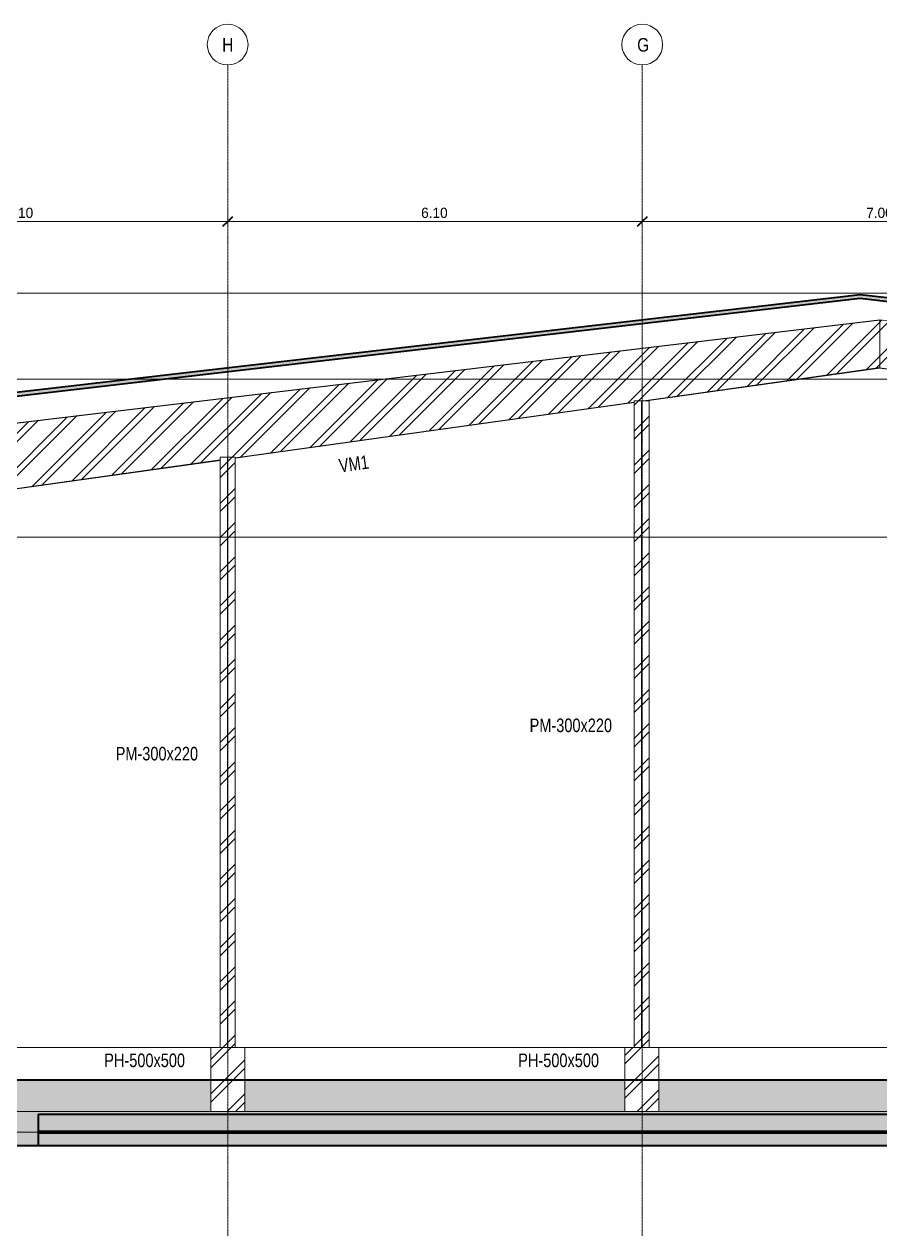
# Model space of a CAD drawing. Header units: centimetres. Extents: x -6111 to 13767, y -285 to 1600.
# Drawn here: x 2298 to 3558, y -183 to 1600 of the extents above; entities that cross this region are included whole.
import ezdxf

# ---------------------------------------------------------------- set-up
doc = ezdxf.new("R2010")
doc.units = ezdxf.units.CM
for name, pattern in [('Centre', [3.175, 0.635, -0.475, 1.59, -0.475]), ('Grid Line', [2.2225, 1.27, -0.3175, 0.3175, -0.3175]), ('Oculto', [0.714375, 0.47625, -0.238125])]:
    doc.linetypes.add(name, pattern=pattern)
for name, color, linetype, lineweight in [('A-ANNO-DIMS', 7, 'Continuous', 9), ('A-ANNO-DIMS-100', 7, 'Continuous', 9), ('A-FLOR', 7, 'Continuous', 9), ('A-FLOR-LEVL', 7, 'Continuous', 9), ('A-FLOR-PATT', 7, 'Continuous', 35), ('A-ROOF', 7, 'Continuous', 9), ('A-ROOF-PATT', 7, 'Continuous', 35), ('C-BLDG-PADS', 7, 'Continuous', 9), ('C-TOPO', 7, 'Continuous', 9), ('S-BEAM', 7, 'Continuous', 9), ('S-BEAM-IDEN', 7, 'Continuous', 18), ('S-COLS', 7, 'Continuous', 9), ('S-COLS-IDEN', 7, 'Continuous', 9), ('S-GRID', 7, 'Continuous', 9), ('S-GRID-IDEN', 7, 'Continuous', 9)]:
    doc.layers.add(name, color=color, linetype=linetype, lineweight=lineweight)
doc.styles.add('Century Gothic_1', font='GOTHIC.TTF', dxfattribs={"height": 15})
doc.styles.add('Century Gothic_2', font='GOTHIC.TTF', dxfattribs={"width": 0.8, "height": 20})
doc.styles.add('Saira Condensed', font='SairaCondensed-Regular.ttf', dxfattribs={"height": 20})
doc.dimstyles.new('FCA_N_Cotas_E100', dxfattribs={"dimscale": 30.48, "dimtxt": 15.662524, "dimasz": 0.492126, "dimexe": 0.656168, "dimexo": 0.656168, "dimgap": 0.032808, "dimtad": 1, "dimlfac": 0.01, "dimrnd": 0.01, "dimzin": 0, "dimdsep": 46, "dimtxsty": 'Century Gothic_1', "dimblk1": 'OBLIQUE', "dimblk2": 'OBLIQUE', "dimsah": 1, "dimcen": 0.09, "dimdle": 0.656168, "dimadec": 3, "dimazin": 2, "dimtfac": 1, "dimtdec": 4, "dimtix": 1, "dimtmove": 0, "dimatfit": 3, "dimfxl": 1, "dimtvp": 1, "dimtolj": 1, "dimtzin": 0, "dimarcsym": 2})
pattern_1 = [(45, (7676.216, 0), (-25.14472, 25.14472), []), (45, (7676.216, 38.1), (-25.14472, 25.14472), [])]

# ---------------------------------------------------------------- blocks, each defined once
blk = doc.blocks.new('PQ_RVR_ARQ-01_ZZ_ZZ_MO_T_A_rvt-3-Elevación Eje 3-4')
at = {"layer": 'A-ROOF-PATT', "lineweight": 9, "true_color": 0xeaeaea}
blk.add_hatch(color=254, dxfattribs=at).paths.add_polyline_path([(-2152.9, 966.1), (-2152.9, 971.2), (-4147.4, 1201.9), (-6109.6, 974.5), (-6109.6, 969.5), (-4147.4, 1196.9), (-2186.2, 970)])
at = {"layer": 'A-FLOR', "color": 254, "lineweight": 35, "true_color": 0xcccccc}
for p, q in [((-3781.8, 46), (-5714.4, 46)), ((-5356.9, -4), (-3781.8, -4)), ((-5356.9, -50), (-5356.9, -4)), ((-6047.5, -50), (-5356.9, -50))]:
    blk.add_line(p, q, dxfattribs=at)
at = {"layer": 'A-ROOF', "color": 254, "lineweight": 35, "true_color": 0xcccccc}
for p, q in [((-4147.4, 1201.9), (-6109.6, 974.5)), ((-6109.6, 969.5), (-4147.4, 1196.9)), ((-2152.9, 971.2), (-4147.4, 1201.9)), ((-4147.4, 1196.9), (-2152.9, 966.1))]:
    blk.add_line(p, q, dxfattribs=at)
at = {"layer": 'C-BLDG-PADS', "color": 254, "lineweight": 18, "true_color": 0xdadada}
for p, q in [((-2177.8, 0), (-6047.5, 0)), ((-6047.5, -30.5), (-2177.8, -30.5))]:
    blk.add_line(p, q, dxfattribs=at)
at = {"layer": 'C-TOPO', "color": 254, "lineweight": 70, "true_color": 0xdadada}
for p, q in [((-5356.9, -30.5), (-4774.1, -30.5)), ((-4774.1, -30.5), (-4477.4, -30.5)), ((-4477.4, -30.5), (-3895.3, -30.5))]:
    blk.add_line(p, q, dxfattribs=at)
at = {"layer": 'C-TOPO', "color": 254, "true_color": 0xdadada}
for p, q in [((-5356.9, -30.5), (-4774.1, -30.5)), ((-4477.4, -30.5), (-4774.1, -30.5)), ((-4477.4, -30.5), (-3895.3, -30.5))]:
    blk.add_line(p, q, dxfattribs=at)
blk = doc.blocks.new('UC-Perfil universal-Pilar - 300 x 220-1638419-Elevación Eje 3-4')
at = {"layer": 'S-COLS', "linetype": 'Oculto'}
for p, q in [((-5078.9, 962.7), (-5078.9, 94)), ((-5078.2, 94), (-5078.2, 962.7))]:
    blk.add_line(p, q, dxfattribs=at)
blk = doc.blocks.new('UC-Perfil universal-Pilar - 300 x 220-1638380-Elevación Eje 3-4')
at = {"layer": 'S-COLS', "linetype": 'Oculto'}
for p, q in [((-4469.5, 1046), (-4469.5, 94)), ((-4468.7, 94), (-4468.7, 1046))]:
    blk.add_line(p, q, dxfattribs=at)
blk = doc.blocks.new('Grid - 3mm-1819951-Elevación Eje 3-4')
at = {"layer": 'S-GRID-IDEN', "color": 253, "true_color": 0xaaaaaa}
blk.add_circle((-2548.7, 1570.1), 30, dxfattribs=at)
blk = doc.blocks.new('DIMBLOCK30-Elevación Eje 3-4')
at = {"layer": 'A-ANNO-DIMS-100'}
for p, q in [((1987.7, 1309.8), (1987.7, 1329.8)), ((2597.7, 1309.8), (2597.7, 1329.8)), ((1987.7, 1309.8), (2597.7, 1309.8)), ((1987.7, 1309.8), (1987.7, 1300.4)), ((2597.7, 1309.8), (2597.7, 1300.4))]:
    blk.add_line(p, q, dxfattribs=at)
at = {"layer": 'A-ANNO-DIMS-100', "lineweight": 35}
for p, q in [((1987.7, 1309.8), (1980.2, 1302.3)), ((1987.7, 1309.8), (1995.2, 1317.3)), ((2597.7, 1309.8), (2590.2, 1302.3)), ((2597.7, 1309.8), (2605.2, 1317.3))]:
    blk.add_line(p, q, dxfattribs=at)
at = {"layer": 'A-ANNO-DIMS-100', "color": 0, "insert": (2272.3, 1330), "char_height": 15, "width": 48.927, "attachment_point": 1, "line_spacing_factor": 0.984502, "style": 'Century Gothic_1'}
blk.add_mtext('6.10', dxfattribs=at)
blk = doc.blocks.new('_Oblique')
at = {"color": 0, "linetype": 'ByBlock', "lineweight": -2}
blk.add_line((-0.5, -0.5), (0.5, 0.5), dxfattribs=at)
blk = doc.blocks.new('DIMBLOCK31-Elevación Eje 3-4')
at = {"layer": 'A-ANNO-DIMS-100'}
for p, q in [((2597.7, 1309.8), (2597.7, 1329.8)), ((3208, 1309.8), (3208, 1329.8)), ((2597.7, 1309.8), (3208, 1309.8)), ((2597.7, 1309.8), (2597.7, 1300.4)), ((3208, 1309.8), (3208, 1300.4))]:
    blk.add_line(p, q, dxfattribs=at)
at = {"layer": 'A-ANNO-DIMS-100', "lineweight": 35}
for p, q in [((2597.7, 1309.8), (2590.2, 1302.3)), ((2597.7, 1309.8), (2605.2, 1317.3)), ((3208, 1309.8), (3200.5, 1302.3)), ((3208, 1309.8), (3215.5, 1317.3))]:
    blk.add_line(p, q, dxfattribs=at)
at = {"layer": 'A-ANNO-DIMS-100', "color": 0, "insert": (2882.4, 1330), "char_height": 15, "width": 48.927, "attachment_point": 1, "line_spacing_factor": 0.984502, "style": 'Century Gothic_1'}
blk.add_mtext('6.10', dxfattribs=at)
blk = doc.blocks.new('DIMBLOCK32-Elevación Eje 3-4')
at = {"layer": 'A-ANNO-DIMS-100'}
for p, q in [((3208, 1309.8), (3208, 1329.8)), ((3908, 1309.8), (3908, 1329.8)), ((3208, 1309.8), (3908, 1309.8)), ((3208, 1309.8), (3208, 1300.4)), ((3908, 1309.8), (3908, 1300.4))]:
    blk.add_line(p, q, dxfattribs=at)
at = {"layer": 'A-ANNO-DIMS-100', "lineweight": 35}
for p, q in [((3208, 1309.8), (3200.5, 1302.3)), ((3208, 1309.8), (3215.5, 1317.3)), ((3908, 1309.8), (3900.5, 1302.3)), ((3908, 1309.8), (3915.5, 1317.3))]:
    blk.add_line(p, q, dxfattribs=at)
at = {"layer": 'A-ANNO-DIMS-100', "color": 0, "insert": (3537.6, 1330), "char_height": 15, "width": 48.927, "attachment_point": 1, "line_spacing_factor": 0.984502, "style": 'Century Gothic_1'}
blk.add_mtext('7.00', dxfattribs=at)

msp = doc.modelspace()

# ---------------------------------------------------------------- hatches: boundary and pattern name
at = {"layer": 'A-FLOR-PATT', "lineweight": 9, "true_color": 0x9a9a9a}
for points in [[(3805.101, -3.975), (3894.371, -3.975), (3894.371, 0), (3882.967, 0), (3882.967, 46.025), (3232.073, 46.025), (3232.073, 0), (3182.073, 0), (3182.073, 46.025), (2622.662, 46.025), (2622.662, 0), (2572.662, 0), (2572.662, 46.025), (2232.352, 46.025), (2232.352, 0), (2222.352, 0), (2222.352, 46.025), (2011.784, 46.025), (2011.784, 0), (1961.784, 0), (1961.784, -3.975), (3546.237, -3.975)], [(1628.69, -50), (5498.401, -50), (5498.401, 0), (3894.371, 0), (3894.371, -3.975), (1961.784, -3.975), (1961.784, 0), (1628.69, 0)]]:
    msp.add_hatch(color=253, dxfattribs=at).paths.add_polyline_path(points)
at = {"layer": 'S-BEAM', "true_color": 0xc0c0c0}
h = msp.add_hatch(dxfattribs=at)
h.set_pattern_fill('FP_2', color=9, style=0, pattern_type=2)
h.set_pattern_definition(pattern_1)
h.paths.add_polyline_path([(1625.771, 933.887), (3557.543, 1164.444), (3557.543, 1165.03), (1625.771, 934.473)])
h = msp.add_hatch(dxfattribs=at)
h.set_pattern_fill('FP_2', color=9, style=0, pattern_type=2)
h.set_pattern_definition(pattern_1)
h.paths.add_polyline_path([(1625.771, 824.375), (1975.784, 873.343), (1975.784, 876.122), (1995.65, 876.122), (2586.662, 958.806), (2586.662, 962.716), (2608.662, 962.716), (2608.662, 961.884), (3196.073, 1044.064), (3196.073, 1046.032), (3210.136, 1046.032), (3557.543, 1094.635), (3557.543, 1164.444), (1625.771, 933.887), (1625.771, 824.43)])
h = msp.add_hatch(dxfattribs=at)
h.set_pattern_fill('FP_2', color=9, style=0, pattern_type=2)
h.set_pattern_definition(pattern_1)
h.paths.add_polyline_path([(5490.019, 933.727), (5490.019, 934.313), (3557.543, 1164.84), (3557.543, 1164.254), (5099.42, 980.322)])
h = msp.add_hatch(dxfattribs=at)
h.set_pattern_fill('FP_4', color=9, style=0, pattern_type=2)
h.set_pattern_definition(pattern_1)
h.paths.add_polyline_path([(5489.437, 824.327), (5489.437, 826.698), (5490.019, 826.698), (5490.019, 933.727), (3557.543, 1164.254), (3557.543, 1094.603), (3896.967, 1047.117), (3896.967, 1047.29), (3918.967, 1047.29), (3918.967, 1044.039), (4518.117, 960.217), (4529.163, 960.217), (4529.163, 958.671), (5116.473, 876.561), (5138.473, 876.561), (5138.473, 873.427), (5487.716, 824.567)])
h = msp.add_hatch(dxfattribs=at)
h.set_pattern_fill('FP_2', color=9, style=0, pattern_type=2)
h.set_pattern_definition(pattern_1)
h.paths.add_polyline_path([(1625.771, 823.787), (1975.784, 872.755), (1975.784, 873.343), (1625.771, 824.375)])
h.paths.add_polyline_path([(1997.784, 875.833), (2586.662, 958.219), (2586.662, 958.806), (1995.65, 876.122), (1997.784, 876.122)])
h.paths.add_polyline_path([(2608.662, 961.296), (3196.073, 1043.477), (3196.073, 1044.064), (2608.662, 961.884)])
h.paths.add_polyline_path([(3210.136, 1046.032), (3214.337, 1046.032), (3557.543, 1094.047), (3557.543, 1094.635), (3218.073, 1047.142)])
h = msp.add_hatch(dxfattribs=at)
h.set_pattern_fill('FP_2', color=9, style=0, pattern_type=2)
h.set_pattern_definition(pattern_1)
h.paths.add_polyline_path([(5490.019, 823.657), (5490.019, 824.245), (4529.163, 958.671), (4529.163, 958.084), (5487.716, 823.98)])
h.paths.add_polyline_path([(4513.916, 960.217), (4518.117, 960.217), (3557.543, 1094.603), (3557.543, 1094.016), (4507.163, 961.162)])
at = {"layer": 'S-COLS', "true_color": 0xc0c0c0}
h = msp.add_hatch(dxfattribs=at)
h.set_pattern_fill('FP_2', color=9, style=0, pattern_type=2)
h.set_pattern_definition(pattern_1)
h.paths.add_polyline_path([(3218.073, 94), (3218.073, 1046.032), (3196.073, 1046.032), (3196.073, 94)])
h = msp.add_hatch(dxfattribs=at)
h.set_pattern_fill('FP_2', color=9, style=0, pattern_type=2)
h.set_pattern_definition(pattern_1)
h.paths.add_polyline_path([(2608.662, 94), (2608.662, 962.716), (2586.662, 962.716), (2586.662, 94)])
h = msp.add_hatch(dxfattribs=at)
h.set_pattern_fill('FP_2', color=9, style=0, pattern_type=2)
h.set_pattern_definition(pattern_1)
h.paths.add_polyline_path([(2622.662, 0), (2622.662, 94), (2572.662, 94), (2572.662, 0)])
h = msp.add_hatch(dxfattribs=at)
h.set_pattern_fill('FP_2', color=9, style=0, pattern_type=2)
h.set_pattern_definition(pattern_1)
h.paths.add_polyline_path([(3232.073, 0), (3232.073, 94), (3182.073, 94), (3182.073, 0)])

# ---------------------------------------------------------------- linework, layer by layer
at = {"layer": 'A-FLOR', "lineweight": 35}
for p, q in [((2572.662, 46.025), (2232.352, 46.025)), ((3182.073, 46.025), (2622.662, 46.025)), ((3882.967, 46.025), (3232.073, 46.025)), ((1628.69, -50), (5498.401, -50))]:
    msp.add_line(p, q, dxfattribs=at)
at = {"layer": 'A-FLOR-LEVL', "color": 253, "linetype": 'Centre', "true_color": 0xaaaaaa}
for p, q in [((1219.377, 1204.505), (5873.03, 1204.505)), ((1219.377, 1077.508), (5873.03, 1077.508)), ((5873.03, 845.103), (1219.377, 845.103)), ((1219.377, 94), (5873.03, 94)), ((1219.377, 0), (5873.03, 0)), ((5873.03, -50), (1219.377, -50))]:
    msp.add_line(p, q, dxfattribs=at)
at = {"layer": 'S-BEAM'}
for p, q in [((1625.771, 934.473), (3557.543, 1165.03)), ((1625.771, 933.887), (3557.543, 1164.444)), ((3557.543, 1164.444), (3557.543, 1165.03)), ((3557.543, 1164.254), (3557.543, 1164.84)), ((3557.543, 1164.84), (5490.019, 934.313)), ((3557.543, 1094.635), (3557.543, 1164.254)), ((3557.543, 1094.635), (3557.543, 1164.254)), ((3210.136, 1046.032), (3557.543, 1094.635)), ((3214.337, 1046.032), (3557.543, 1094.047)), ((3557.543, 1094.047), (3557.543, 1094.635)), ((3557.543, 1094.016), (3557.543, 1094.603)), ((3557.543, 1094.603), (4518.117, 960.217)), ((3557.543, 1094.016), (4513.916, 960.217)), ((2608.662, 961.884), (3196.073, 1044.064)), ((2608.662, 961.296), (3196.073, 1043.477)), ((1995.65, 876.122), (2586.662, 958.806)), ((1997.784, 875.833), (2586.662, 958.219))]:
    msp.add_line(p, q, dxfattribs=at)
at = {"layer": 'S-COLS'}
for p, q in [((3196.073, 94), (3196.073, 1046.032)), ((3218.073, 1046.032), (3196.073, 1046.032)), ((3218.073, 1046.032), (3218.073, 94)), ((2586.662, 94), (2586.662, 962.716)), ((2608.662, 962.716), (2586.662, 962.716)), ((2608.662, 962.716), (2608.662, 94)), ((2572.662, 94), (2572.662, 0)), ((2622.662, 94), (2572.662, 94)), ((2622.662, 94), (2622.662, 0)), ((3182.073, 94), (3182.073, 0)), ((3232.073, 94), (3182.073, 94)), ((3232.073, 94), (3232.073, 0)), ((2622.662, 0), (2572.662, 0)), ((3232.073, 0), (3182.073, 0))]:
    msp.add_line(p, q, dxfattribs=at)
at = {"layer": 'S-GRID', "color": 253, "linetype": 'Grid Line', "true_color": 0xaaaaaa}
for p, q in [((2597.676, -183), (2597.676, 1540.065)), ((3207.957, -183), (3207.957, 1540.065))]:
    msp.add_line(p, q, dxfattribs=at)

# ---------------------------------------------------------------- block references
at = {"lineweight": 5}
msp.add_blockref('PQ_RVR_ARQ-01_ZZ_ZZ_MO_T_A_rvt-3-Elevación Eje 3-4', (7676.216, 0), dxfattribs=at)
at = {"layer": 'S-COLS', "linetype": 'Oculto'}
for name in ['UC-Perfil universal-Pilar - 300 x 220-1638380-Elevación Eje 3-4', 'UC-Perfil universal-Pilar - 300 x 220-1638419-Elevación Eje 3-4']:
    msp.add_blockref(name, (7676.216, 0), dxfattribs=at)
at = {"layer": 'S-GRID-IDEN', "color": 253, "true_color": 0xaaaaaa}
for p in [(5146.339, 0), (5756.619, 0)]:
    msp.add_blockref('Grid - 3mm-1819951-Elevación Eje 3-4', p, dxfattribs=at)

# ---------------------------------------------------------------- texts
at = {"layer": 'S-BEAM-IDEN', "lineweight": 9, "insert": (2760.12, 960.026), "char_height": 20, "width": 60.2869, "attachment_point": 1, "rotation": 7.964134, "style": 'Century Gothic_2'}
msp.add_mtext('VM1', dxfattribs=at)
at = {"layer": 'S-COLS-IDEN', "char_height": 20, "attachment_point": 1, "style": 'Century Gothic_2'}
for s, insert, width in [('PM-300x220', (3042.098, 578.222), 157.13075), ('PM-300x220', (2432.687, 536.564), 157.13075), ('PH-500x500', (2415.887, 85.206), 149.43455), ('PH-500x500', (3025.298, 85.206), 149.43455)]:
    msp.add_mtext(s, dxfattribs=dict(at, insert=insert, width=width))
at = {"layer": 'S-GRID-IDEN', "color": 253, "true_color": 0xaaaaaa, "char_height": 20, "attachment_point": 1, "style": 'Saira Condensed'}
for s, insert, width in [('H', (2589.453, 1579.744), 19.2405), ('G', (3200.383, 1579.744), 17.63712)]:
    msp.add_mtext(s, dxfattribs=dict(at, insert=insert, width=width))

# ---------------------------------------------------------------- dimensions: what is measured, and where the dimension line sits
at = {"layer": 'A-ANNO-DIMS'}
for base, p1, p2, override, picture, middle in [((2597.676, 1309.821), (1987.676, 1320.428), (2597.676, 1320.428), {"dimpost": '<>', "dimfxl": 610}, 'DIMBLOCK30-Elevación Eje 3-4', (2292.676, 1318.698)), ((3207.957, 1309.821), (2597.676, 1320.428), (3207.957, 1320.428), {"dimpost": '<>', "dimfxl": 610.280405}, 'DIMBLOCK31-Elevación Eje 3-4', (2902.817, 1318.698)), ((3907.957, 1309.821), (3207.957, 1320.428), (3907.957, 1320.428), {"dimpost": '<>', "dimfxl": 700}, 'DIMBLOCK32-Elevación Eje 3-4', (3557.957, 1318.698))]:
    dim = msp.add_linear_dim(base=base, p1=p1, p2=p2, dimstyle='FCA_N_Cotas_E100', override=override, dxfattribs=at)
    dim.commit()
    dim.dimension.update_dxf_attribs({"geometry": picture, "text_midpoint": middle})

doc.saveas('drawing.dxf')
